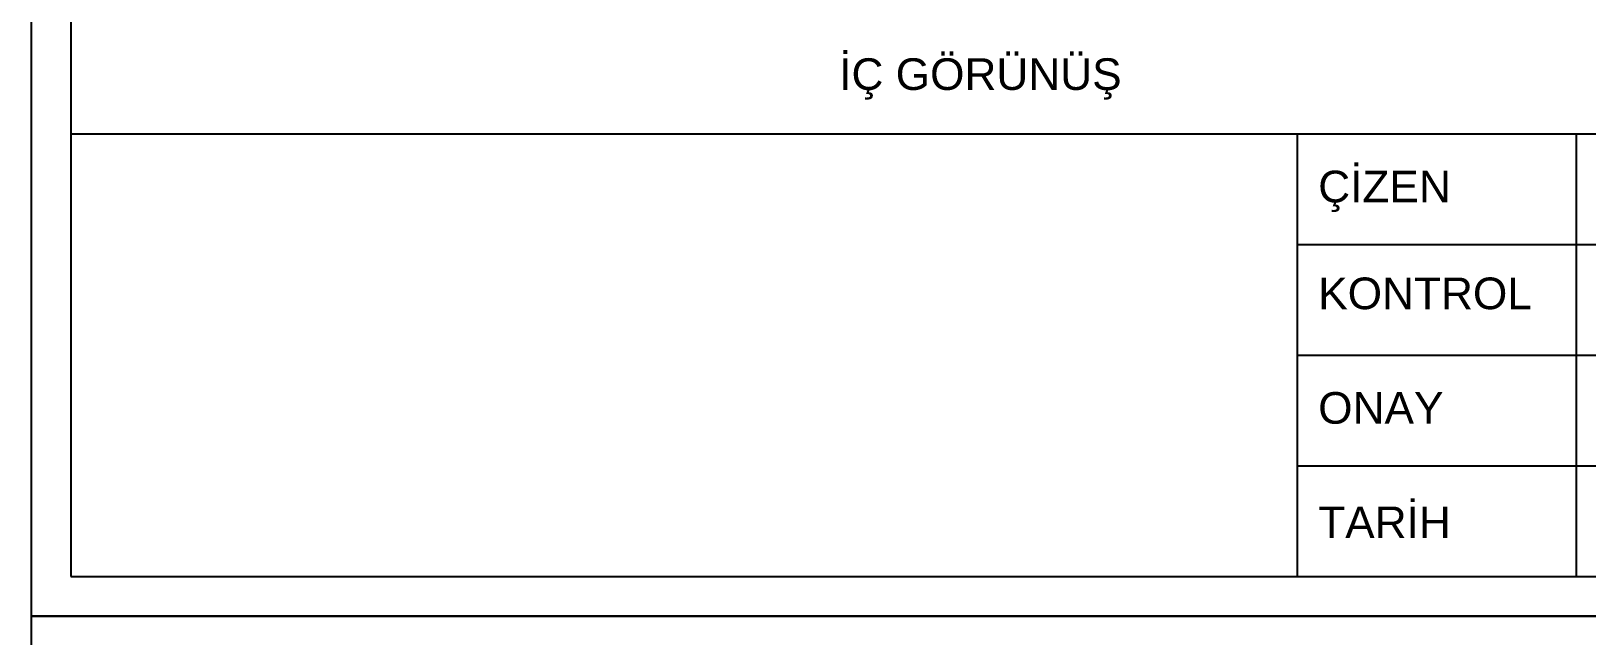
# Model space of a CAD drawing. Header units: millimetres. Extents: x 2046 to 14753, y 2361 to 29276.
# Drawn here: x 9972.7 to 10135.1, y 3766.4 to 3829.6 of the extents above; entities that cross this region are included whole.
import ezdxf

# ---------------------------------------------------------------- set-up
doc = ezdxf.new("R2010")
doc.units = ezdxf.units.MM
doc.styles.get("Standard").update_dxf_attribs({"font": 'arial.ttf'})

msp = doc.modelspace()

# ---------------------------------------------------------------- linework, layer by layer
for p, q in [((9976.789, 3818.89), (10449.544, 3818.89)), ((10104.873, 3818.89), (10104.873, 3772.624)), ((10133.995, 3818.89), (10133.995, 3772.624)), ((10104.873, 3807.323), (10304.199, 3807.323)), ((10104.873, 3795.757), (10434.652, 3795.757)), ((10104.873, 3784.19), (10449.544, 3784.19)), ((9976.789, 3772.624), (10449.544, 3772.624))]:
    msp.add_line(p, q)
for points in [[(10453.675, 3768.493), (10453.675, 3954.938), (9972.658, 3954.938), (9972.658, 3768.493), (10453.675, 3768.493)], [(10449.544, 3772.624), (10449.544, 3950.807), (9976.789, 3950.807), (9976.789, 3772.624)], [(10453.675, 3222.049), (10453.675, 3768.493), (9972.658, 3768.493), (9972.658, 3222.049), (10453.675, 3222.049)]]:
    msp.add_lwpolyline(points)

# ---------------------------------------------------------------- texts
at = {"color": 1}
msp.add_text('İÇ GÖRÜNÜŞ', height=3.3047, dxfattribs=at).set_placement((10057.04, 3823.475))
for s, p in [('ÇİZEN', (10107.056, 3811.731)), ('KONTROL', (10107.056, 3800.567)), ('ONAY', (10107.056, 3788.598)), ('TARİH', (10107.056, 3776.644))]:
    msp.add_text(s, height=3.3047).set_placement(p)

doc.saveas('drawing.dxf')
